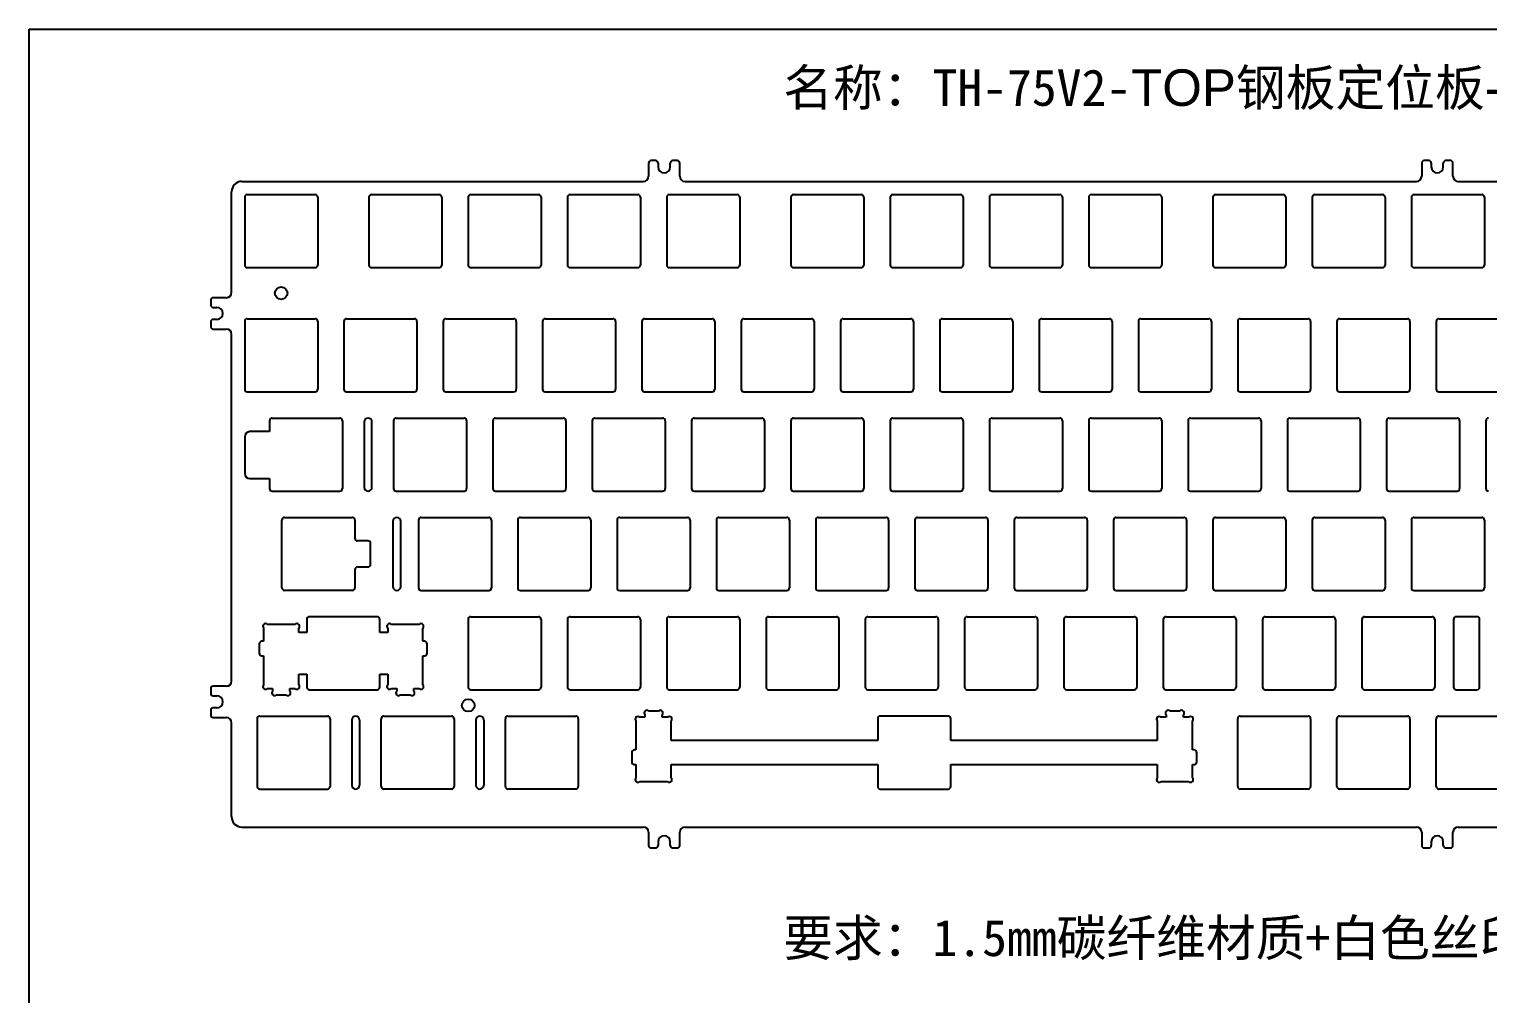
# Model space of a CAD drawing. Header units: millimetres. Extents: x 2210 to 4733, y 577 to 1929.
# Drawn here: x 3379.9 to 3659.7, y 1732.9 to 1917.9 of the extents above; entities that cross this region are included whole.
import ezdxf

# ---------------------------------------------------------------- set-up
doc = ezdxf.new("R2010")
doc.units = ezdxf.units.MM
doc.styles.get("Standard").update_dxf_attribs({"font": 'arial.ttf'})

msp = doc.modelspace()

# ---------------------------------------------------------------- linework, layer by layer
at = {"color": 7, "linetype": 'Continuous', "lineweight": 25}
for p, q in [((3498.673, 1892.198), (3498.673, 1889.698)), ((3500.023, 1892.698), (3499.173, 1892.698)), ((3500.523, 1892.198), (3500.523, 1891.498)), ((3502.823, 1891.498), (3502.823, 1892.198)), ((3504.173, 1892.698), (3503.323, 1892.698)), ((3504.673, 1889.698), (3504.673, 1892.198)), ((3646.998, 1892.198), (3646.998, 1889.698)), ((3648.348, 1892.698), (3647.498, 1892.698)), ((3648.848, 1892.198), (3648.848, 1891.498)), ((3651.148, 1891.498), (3651.148, 1892.198)), ((3652.498, 1892.698), (3651.648, 1892.698)), ((3652.998, 1889.698), (3652.998, 1892.198)), ((3418.673, 1867.398), (3418.673, 1886.698)), ((3420.673, 1888.698), (3497.673, 1888.698)), ((3421.698, 1886.173), (3434.698, 1886.173)), ((3445.511, 1886.173), (3458.511, 1886.173)), ((3464.561, 1886.173), (3477.561, 1886.173)), ((3483.611, 1886.173), (3496.611, 1886.173)), ((3502.661, 1886.173), (3515.661, 1886.173)), ((3505.673, 1888.698), (3645.998, 1888.698)), ((3526.473, 1886.173), (3539.473, 1886.173)), ((3545.523, 1886.173), (3558.523, 1886.173)), ((3564.573, 1886.173), (3577.573, 1886.173)), ((3583.623, 1886.173), (3596.623, 1886.173)), ((3607.436, 1886.173), (3620.436, 1886.173)), ((3626.486, 1886.173), (3639.486, 1886.173)), ((3645.536, 1886.173), (3658.536, 1886.173)), ((3653.998, 1888.698), (3706.698, 1888.698)), ((3421.198, 1885.673), (3421.198, 1872.673)), ((3435.198, 1885.673), (3435.198, 1872.673)), ((3445.011, 1885.673), (3445.011, 1872.673)), ((3459.011, 1885.673), (3459.011, 1872.673)), ((3464.061, 1885.673), (3464.061, 1872.673)), ((3478.061, 1885.673), (3478.061, 1872.673)), ((3483.111, 1885.673), (3483.111, 1872.673)), ((3497.111, 1885.673), (3497.111, 1872.673)), ((3502.161, 1885.673), (3502.161, 1872.673)), ((3516.161, 1885.673), (3516.161, 1872.673)), ((3525.973, 1885.673), (3525.973, 1872.673)), ((3539.973, 1885.673), (3539.973, 1872.673)), ((3545.023, 1885.673), (3545.023, 1872.673)), ((3559.023, 1885.673), (3559.023, 1872.673)), ((3564.073, 1885.673), (3564.073, 1872.673)), ((3578.073, 1885.673), (3578.073, 1872.673)), ((3583.123, 1885.673), (3583.123, 1872.673)), ((3597.123, 1885.673), (3597.123, 1872.673)), ((3606.936, 1885.673), (3606.936, 1872.673)), ((3620.936, 1885.673), (3620.936, 1872.673)), ((3625.986, 1885.673), (3625.986, 1872.673)), ((3639.986, 1885.673), (3639.986, 1872.673)), ((3645.036, 1885.673), (3645.036, 1872.673)), ((3659.036, 1885.673), (3659.036, 1872.673)), ((3421.698, 1872.173), (3434.698, 1872.173)), ((3445.511, 1872.173), (3458.511, 1872.173)), ((3464.561, 1872.173), (3477.561, 1872.173)), ((3483.611, 1872.173), (3496.611, 1872.173)), ((3502.661, 1872.173), (3515.661, 1872.173)), ((3526.473, 1872.173), (3539.473, 1872.173)), ((3545.523, 1872.173), (3558.523, 1872.173)), ((3564.573, 1872.173), (3577.573, 1872.173)), ((3583.623, 1872.173), (3596.623, 1872.173)), ((3607.436, 1872.173), (3620.436, 1872.173)), ((3626.486, 1872.173), (3639.486, 1872.173)), ((3645.536, 1872.173), (3658.536, 1872.173)), ((3414.673, 1865.898), (3414.673, 1865.048)), ((3417.673, 1866.398), (3415.173, 1866.398)), ((3415.173, 1864.548), (3415.873, 1864.548)), ((3414.673, 1861.748), (3414.673, 1860.898)), ((3415.873, 1862.248), (3415.173, 1862.248)), ((3421.198, 1861.861), (3421.198, 1848.861)), ((3421.698, 1862.361), (3434.698, 1862.361)), ((3435.198, 1861.861), (3435.198, 1848.861)), ((3440.248, 1861.861), (3440.248, 1848.861)), ((3440.748, 1862.361), (3453.748, 1862.361)), ((3454.248, 1861.861), (3454.248, 1848.861)), ((3459.298, 1861.861), (3459.298, 1848.861)), ((3459.798, 1862.361), (3472.798, 1862.361)), ((3473.298, 1861.861), (3473.298, 1848.861)), ((3478.348, 1861.861), (3478.348, 1848.861)), ((3478.848, 1862.361), (3491.848, 1862.361)), ((3492.348, 1861.861), (3492.348, 1848.861)), ((3497.398, 1861.861), (3497.398, 1848.861)), ((3497.898, 1862.361), (3510.898, 1862.361)), ((3511.398, 1861.861), (3511.398, 1848.861)), ((3516.448, 1861.861), (3516.448, 1848.861)), ((3516.948, 1862.361), (3529.948, 1862.361)), ((3530.448, 1861.861), (3530.448, 1848.861)), ((3535.498, 1861.861), (3535.498, 1848.861)), ((3535.998, 1862.361), (3548.998, 1862.361)), ((3549.498, 1861.861), (3549.498, 1848.861)), ((3554.548, 1861.861), (3554.548, 1848.861)), ((3555.048, 1862.361), (3568.048, 1862.361)), ((3568.548, 1861.861), (3568.548, 1848.861)), ((3573.598, 1861.861), (3573.598, 1848.861)), ((3574.098, 1862.361), (3587.098, 1862.361)), ((3587.598, 1861.861), (3587.598, 1848.861)), ((3592.648, 1861.861), (3592.648, 1848.861)), ((3593.148, 1862.361), (3606.148, 1862.361)), ((3606.648, 1861.861), (3606.648, 1848.861)), ((3611.698, 1861.861), (3611.698, 1848.861)), ((3612.198, 1862.361), (3625.198, 1862.361)), ((3625.698, 1861.861), (3625.698, 1848.861)), ((3630.748, 1861.861), (3630.748, 1848.861)), ((3631.248, 1862.361), (3644.248, 1862.361)), ((3644.748, 1861.861), (3644.748, 1848.861)), ((3649.798, 1861.861), (3649.798, 1848.861)), ((3650.298, 1862.361), (3663.298, 1862.361)), ((3415.173, 1860.398), (3417.673, 1860.398)), ((3418.673, 1792.893), (3418.673, 1859.398)), ((3421.698, 1848.361), (3434.698, 1848.361)), ((3440.748, 1848.361), (3453.748, 1848.361)), ((3459.798, 1848.361), (3472.798, 1848.361)), ((3478.848, 1848.361), (3491.848, 1848.361)), ((3497.898, 1848.361), (3510.898, 1848.361)), ((3516.948, 1848.361), (3529.948, 1848.361)), ((3535.998, 1848.361), (3548.998, 1848.361)), ((3555.048, 1848.361), (3568.048, 1848.361)), ((3574.098, 1848.361), (3587.098, 1848.361)), ((3593.148, 1848.361), (3606.148, 1848.361)), ((3612.198, 1848.361), (3625.198, 1848.361)), ((3631.248, 1848.361), (3644.248, 1848.361)), ((3650.298, 1848.361), (3663.298, 1848.361)), ((3425.961, 1842.811), (3425.961, 1840.711)), ((3426.461, 1843.311), (3439.461, 1843.311)), ((3439.961, 1842.811), (3439.961, 1829.811)), ((3444.117, 1842.561), (3444.117, 1830.061)), ((3445.617, 1830.061), (3445.617, 1842.561)), ((3449.773, 1842.811), (3449.773, 1829.811)), ((3450.273, 1843.311), (3463.273, 1843.311)), ((3463.773, 1842.811), (3463.773, 1829.811)), ((3468.823, 1842.811), (3468.823, 1829.811)), ((3469.323, 1843.311), (3482.323, 1843.311)), ((3482.823, 1842.811), (3482.823, 1829.811)), ((3487.873, 1842.811), (3487.873, 1829.811)), ((3488.373, 1843.311), (3501.373, 1843.311)), ((3501.873, 1842.811), (3501.873, 1829.811)), ((3506.923, 1842.811), (3506.923, 1829.811)), ((3507.423, 1843.311), (3520.423, 1843.311)), ((3520.923, 1842.811), (3520.923, 1829.811)), ((3525.973, 1842.811), (3525.973, 1829.811)), ((3526.473, 1843.311), (3539.473, 1843.311)), ((3539.973, 1842.811), (3539.973, 1829.811)), ((3545.023, 1842.811), (3545.023, 1829.811)), ((3545.523, 1843.311), (3558.523, 1843.311)), ((3559.023, 1842.811), (3559.023, 1829.811)), ((3564.073, 1842.811), (3564.073, 1829.811)), ((3564.573, 1843.311), (3577.573, 1843.311)), ((3578.073, 1842.811), (3578.073, 1829.811)), ((3583.123, 1842.811), (3583.123, 1829.811)), ((3583.623, 1843.311), (3596.623, 1843.311)), ((3597.123, 1842.811), (3597.123, 1829.811)), ((3602.173, 1842.811), (3602.173, 1829.811)), ((3602.673, 1843.311), (3615.673, 1843.311)), ((3616.173, 1842.811), (3616.173, 1829.811)), ((3621.223, 1842.811), (3621.223, 1829.811)), ((3621.723, 1843.311), (3634.723, 1843.311)), ((3635.223, 1842.811), (3635.223, 1829.811)), ((3640.273, 1842.811), (3640.273, 1829.811)), ((3640.773, 1843.311), (3653.773, 1843.311)), ((3654.273, 1842.811), (3654.273, 1829.811)), ((3659.323, 1842.811), (3659.323, 1829.811)), ((3421.198, 1839.711), (3421.198, 1832.711)), ((3425.961, 1840.711), (3422.198, 1840.711)), ((3422.198, 1831.711), (3425.961, 1831.711)), ((3425.961, 1831.711), (3425.961, 1829.811)), ((3426.461, 1829.311), (3439.461, 1829.311)), ((3450.273, 1829.311), (3463.273, 1829.311)), ((3469.323, 1829.311), (3482.323, 1829.311)), ((3488.373, 1829.311), (3501.373, 1829.311)), ((3507.423, 1829.311), (3520.423, 1829.311)), ((3526.473, 1829.311), (3539.473, 1829.311)), ((3545.523, 1829.311), (3558.523, 1829.311)), ((3564.573, 1829.311), (3577.573, 1829.311)), ((3583.623, 1829.311), (3596.623, 1829.311)), ((3602.673, 1829.311), (3615.673, 1829.311)), ((3621.723, 1829.311), (3634.723, 1829.311)), ((3640.773, 1829.311), (3653.773, 1829.311)), ((3428.34, 1810.762), (3428.34, 1823.761)), ((3428.84, 1824.261), (3441.841, 1824.261)), ((3442.341, 1823.761), (3442.341, 1820.261)), ((3449.636, 1823.511), (3449.636, 1811.011)), ((3451.136, 1811.011), (3451.136, 1823.511)), ((3454.536, 1823.761), (3454.536, 1810.761)), ((3455.036, 1824.261), (3468.036, 1824.261)), ((3468.536, 1823.761), (3468.536, 1810.761)), ((3473.586, 1823.761), (3473.586, 1810.761)), ((3474.086, 1824.261), (3487.086, 1824.261)), ((3487.586, 1823.761), (3487.586, 1810.761)), ((3492.636, 1823.761), (3492.636, 1810.761)), ((3493.136, 1824.261), (3506.136, 1824.261)), ((3506.636, 1823.761), (3506.636, 1810.761)), ((3511.686, 1823.761), (3511.686, 1810.761)), ((3512.186, 1824.261), (3525.186, 1824.261)), ((3525.686, 1823.761), (3525.686, 1810.761)), ((3530.736, 1823.761), (3530.736, 1810.761)), ((3531.236, 1824.261), (3544.236, 1824.261)), ((3544.736, 1823.761), (3544.736, 1810.761)), ((3549.786, 1823.761), (3549.786, 1810.761)), ((3550.286, 1824.261), (3563.286, 1824.261)), ((3563.786, 1823.761), (3563.786, 1810.761)), ((3568.836, 1823.761), (3568.836, 1810.761)), ((3569.336, 1824.261), (3582.336, 1824.261)), ((3582.836, 1823.761), (3582.836, 1810.761)), ((3587.886, 1823.761), (3587.886, 1810.761)), ((3588.386, 1824.261), (3601.386, 1824.261)), ((3601.886, 1823.761), (3601.886, 1810.761)), ((3606.936, 1823.761), (3606.936, 1810.761)), ((3607.436, 1824.261), (3620.436, 1824.261)), ((3620.936, 1823.761), (3620.936, 1810.761)), ((3625.986, 1823.761), (3625.986, 1810.761)), ((3626.486, 1824.261), (3639.486, 1824.261)), ((3639.986, 1823.761), (3639.986, 1810.761)), ((3645.036, 1823.761), (3645.036, 1810.761)), ((3645.536, 1824.261), (3658.536, 1824.261)), ((3659.036, 1823.761), (3659.036, 1810.761)), ((3444.841, 1819.761), (3442.841, 1819.761)), ((3445.341, 1815.261), (3445.341, 1819.261)), ((3442.341, 1814.261), (3442.341, 1810.762)), ((3442.841, 1814.761), (3444.841, 1814.761)), ((3441.841, 1810.262), (3428.84, 1810.262)), ((3455.036, 1810.261), (3468.036, 1810.261)), ((3474.086, 1810.261), (3487.086, 1810.261)), ((3493.136, 1810.261), (3506.136, 1810.261)), ((3512.186, 1810.261), (3525.186, 1810.261)), ((3531.236, 1810.261), (3544.236, 1810.261)), ((3550.286, 1810.261), (3563.286, 1810.261)), ((3569.336, 1810.261), (3582.336, 1810.261)), ((3588.386, 1810.261), (3601.386, 1810.261)), ((3607.436, 1810.261), (3620.436, 1810.261)), ((3626.486, 1810.261), (3639.486, 1810.261)), ((3645.536, 1810.261), (3658.536, 1810.261)), ((3446.604, 1805.211), (3433.604, 1805.211)), ((3464.561, 1805.211), (3477.561, 1805.211)), ((3483.611, 1805.211), (3496.611, 1805.211)), ((3502.661, 1805.211), (3515.661, 1805.211)), ((3521.711, 1805.211), (3534.711, 1805.211)), ((3540.761, 1805.211), (3553.761, 1805.211)), ((3559.811, 1805.211), (3572.811, 1805.211)), ((3578.861, 1805.211), (3591.861, 1805.211)), ((3597.911, 1805.211), (3610.911, 1805.211)), ((3616.961, 1805.211), (3629.961, 1805.211)), ((3636.011, 1805.211), (3649.011, 1805.211)), ((3657.607, 1805.211), (3653.607, 1805.211)), ((3424.829, 1803.742), (3424.829, 1803.742)), ((3424.829, 1803.742), (3424.829, 1803.742)), ((3424.829, 1803.035), (3424.829, 1800.512)), ((3430.871, 1803.742), (3425.537, 1803.742)), ((3431.579, 1803.742), (3431.578, 1803.742)), ((3431.579, 1803.742), (3431.579, 1803.742)), ((3431.579, 1802.211), (3431.579, 1803.035)), ((3433.104, 1802.211), (3431.579, 1802.211)), ((3433.104, 1804.711), (3433.104, 1802.211)), ((3447.104, 1802.211), (3447.104, 1804.711)), ((3448.629, 1802.211), (3447.104, 1802.211)), ((3448.63, 1803.742), (3448.629, 1803.742)), ((3448.629, 1803.742), (3448.629, 1803.742)), ((3448.629, 1803.035), (3448.629, 1802.211)), ((3454.671, 1803.742), (3449.337, 1803.742)), ((3455.379, 1803.742), (3455.379, 1803.742)), ((3455.379, 1803.742), (3455.379, 1803.742)), ((3455.379, 1800.512), (3455.379, 1803.035)), ((3464.061, 1804.711), (3464.061, 1791.711)), ((3478.061, 1804.711), (3478.061, 1791.711)), ((3483.111, 1804.711), (3483.111, 1791.711)), ((3497.111, 1804.711), (3497.111, 1791.711)), ((3502.161, 1804.711), (3502.161, 1791.711)), ((3516.161, 1804.711), (3516.161, 1791.711)), ((3521.211, 1804.711), (3521.211, 1791.711)), ((3535.211, 1804.711), (3535.211, 1791.711)), ((3540.261, 1804.711), (3540.261, 1791.711)), ((3554.261, 1804.711), (3554.261, 1791.711)), ((3559.311, 1804.711), (3559.311, 1791.711)), ((3573.311, 1804.711), (3573.311, 1791.711)), ((3578.361, 1804.711), (3578.361, 1791.711)), ((3592.361, 1804.711), (3592.361, 1791.711)), ((3597.411, 1804.711), (3597.411, 1791.711)), ((3611.411, 1804.711), (3611.411, 1791.711)), ((3616.461, 1804.711), (3616.461, 1791.711)), ((3630.461, 1804.711), (3630.461, 1791.711)), ((3635.511, 1804.711), (3635.511, 1791.711)), ((3649.511, 1804.711), (3649.511, 1791.711)), ((3653.107, 1804.711), (3653.107, 1791.711)), ((3658.107, 1791.711), (3658.107, 1804.711)), ((3424.004, 1800.012), (3424.004, 1798.212)), ((3424.829, 1800.512), (3424.504, 1800.512)), ((3455.704, 1800.512), (3455.379, 1800.512)), ((3456.204, 1798.212), (3456.204, 1800.012)), ((3424.504, 1797.712), (3424.829, 1797.712)), ((3424.829, 1797.712), (3424.829, 1792.149)), ((3455.379, 1792.149), (3455.379, 1797.712)), ((3455.379, 1797.712), (3455.704, 1797.712)), ((3431.579, 1792.149), (3431.579, 1794.212)), ((3431.579, 1794.212), (3433.104, 1794.212)), ((3433.104, 1794.212), (3433.104, 1791.712)), ((3447.104, 1791.712), (3447.104, 1794.212)), ((3447.104, 1794.212), (3448.629, 1794.212)), ((3448.629, 1794.212), (3448.629, 1792.149)), ((3414.673, 1791.393), (3414.673, 1790.543)), ((3417.673, 1791.893), (3415.173, 1791.893)), ((3424.829, 1791.442), (3424.829, 1791.442)), ((3424.829, 1791.442), (3424.829, 1791.442)), ((3425.537, 1791.442), (3426.554, 1791.442)), ((3426.554, 1791.442), (3426.554, 1790.949)), ((3429.853, 1790.949), (3429.853, 1791.442)), ((3429.853, 1791.442), (3430.871, 1791.442)), ((3431.578, 1791.442), (3431.579, 1791.442)), ((3431.579, 1791.442), (3431.579, 1791.442)), ((3433.604, 1791.212), (3446.604, 1791.212)), ((3448.629, 1791.442), (3448.629, 1791.442)), ((3448.629, 1791.442), (3448.63, 1791.442)), ((3449.337, 1791.442), (3450.353, 1791.442)), ((3450.353, 1791.442), (3450.353, 1790.947)), ((3453.654, 1790.949), (3453.654, 1791.442)), ((3453.654, 1791.442), (3454.671, 1791.442)), ((3455.379, 1791.442), (3455.379, 1791.442)), ((3455.379, 1791.442), (3455.379, 1791.442)), ((3464.561, 1791.211), (3477.561, 1791.211)), ((3483.611, 1791.211), (3496.611, 1791.211)), ((3502.661, 1791.211), (3515.661, 1791.211)), ((3521.711, 1791.211), (3534.711, 1791.211)), ((3540.761, 1791.211), (3553.761, 1791.211)), ((3559.811, 1791.211), (3572.811, 1791.211)), ((3578.861, 1791.211), (3591.861, 1791.211)), ((3597.911, 1791.211), (3610.911, 1791.211)), ((3616.961, 1791.211), (3629.961, 1791.211)), ((3636.011, 1791.211), (3649.011, 1791.211)), ((3653.607, 1791.211), (3657.607, 1791.211)), ((3415.173, 1790.043), (3415.873, 1790.043)), ((3426.554, 1790.242), (3426.554, 1790.241)), ((3426.554, 1790.241), (3426.555, 1790.241)), ((3427.261, 1790.241), (3429.146, 1790.241)), ((3429.853, 1790.241), (3429.853, 1790.242)), ((3429.853, 1790.241), (3429.853, 1790.241)), ((3450.353, 1790.243), (3450.353, 1790.241)), ((3450.353, 1790.241), (3450.355, 1790.241)), ((3451.062, 1790.241), (3452.946, 1790.241)), ((3453.653, 1790.241), (3453.654, 1790.241)), ((3453.654, 1790.241), (3453.654, 1790.242)), ((3414.673, 1787.243), (3414.673, 1786.393)), ((3415.873, 1787.743), (3415.173, 1787.743)), ((3415.173, 1785.893), (3417.673, 1785.893)), ((3423.579, 1785.661), (3423.579, 1772.661)), ((3424.079, 1786.161), (3437.079, 1786.161)), ((3437.579, 1785.661), (3437.579, 1772.661)), ((3441.735, 1785.411), (3441.735, 1772.912)), ((3443.235, 1785.411), (3443.235, 1772.912)), ((3447.39, 1772.662), (3447.39, 1785.661)), ((3447.89, 1786.161), (3460.891, 1786.161)), ((3461.391, 1785.661), (3461.391, 1772.662)), ((3465.548, 1785.411), (3465.548, 1772.912)), ((3467.048, 1785.411), (3467.048, 1772.912)), ((3471.204, 1772.662), (3471.204, 1785.661)), ((3471.704, 1786.161), (3484.704, 1786.161)), ((3485.204, 1785.661), (3485.204, 1772.662)), ((3497.99, 1785.931), (3496.972, 1785.931)), ((3497.99, 1786.424), (3497.99, 1785.931)), ((3500.584, 1787.131), (3498.697, 1787.131)), ((3501.291, 1785.931), (3501.291, 1786.424)), ((3502.309, 1785.931), (3501.291, 1785.931)), ((3542.64, 1785.661), (3542.64, 1781.462)), ((3556.141, 1786.161), (3543.14, 1786.161)), ((3556.641, 1781.462), (3556.641, 1785.661)), ((3597.991, 1785.931), (3596.972, 1785.931)), ((3597.991, 1786.424), (3597.991, 1785.931)), ((3600.584, 1787.131), (3598.698, 1787.131)), ((3601.291, 1785.931), (3601.291, 1786.424)), ((3602.309, 1785.931), (3601.291, 1785.931)), ((3611.698, 1772.662), (3611.698, 1785.661)), ((3612.198, 1786.161), (3625.197, 1786.161)), ((3625.697, 1785.661), (3625.697, 1772.662)), ((3630.748, 1772.662), (3630.748, 1785.661)), ((3631.248, 1786.161), (3644.247, 1786.161)), ((3644.747, 1785.661), (3644.747, 1772.662)), ((3649.798, 1772.662), (3649.798, 1785.661)), ((3650.298, 1786.161), (3663.297, 1786.161)), ((3418.673, 1766.873), (3418.673, 1784.893)), ((3496.265, 1785.224), (3496.265, 1779.661)), ((3503.016, 1781.462), (3503.016, 1785.224)), ((3596.265, 1785.224), (3596.265, 1781.462)), ((3603.016, 1779.661), (3603.016, 1785.224)), ((3542.64, 1781.462), (3503.016, 1781.462)), ((3596.265, 1781.462), (3556.641, 1781.462)), ((3495.441, 1779.131), (3495.441, 1777.391)), ((3496.265, 1779.661), (3495.971, 1779.661)), ((3603.31, 1779.661), (3603.016, 1779.661)), ((3603.84, 1777.391), (3603.84, 1779.131)), ((3495.971, 1776.861), (3496.265, 1776.861)), ((3496.265, 1776.861), (3496.265, 1774.338)), ((3503.016, 1774.338), (3503.016, 1776.861)), ((3503.016, 1776.861), (3542.64, 1776.861)), ((3542.64, 1776.861), (3542.64, 1772.662)), ((3556.641, 1776.861), (3596.265, 1776.861)), ((3556.641, 1772.662), (3556.641, 1776.861)), ((3596.265, 1776.861), (3596.265, 1774.338)), ((3603.016, 1774.338), (3603.016, 1776.861)), ((3603.016, 1776.861), (3603.31, 1776.861)), ((3424.079, 1772.161), (3437.079, 1772.161)), ((3460.891, 1772.162), (3447.89, 1772.162)), ((3484.704, 1772.162), (3471.704, 1772.162)), ((3496.972, 1773.631), (3502.309, 1773.631)), ((3543.14, 1772.162), (3556.141, 1772.162)), ((3596.972, 1773.631), (3602.309, 1773.631)), ((3625.197, 1772.162), (3612.198, 1772.162)), ((3644.247, 1772.162), (3631.248, 1772.162)), ((3663.297, 1772.162), (3650.298, 1772.162)), ((3420.673, 1764.873), (3497.673, 1764.873)), ((3498.673, 1763.873), (3498.673, 1761.373)), ((3504.673, 1761.373), (3504.673, 1763.873)), ((3505.673, 1764.873), (3645.998, 1764.873)), ((3646.998, 1763.873), (3646.998, 1761.373)), ((3652.998, 1761.373), (3652.998, 1763.873)), ((3653.998, 1764.873), (3730.998, 1764.873)), ((3499.173, 1760.873), (3500.023, 1760.873)), ((3500.523, 1762.073), (3500.523, 1761.373)), ((3502.823, 1761.373), (3502.823, 1762.073)), ((3503.323, 1760.873), (3504.173, 1760.873)), ((3647.498, 1760.873), (3648.348, 1760.873)), ((3648.848, 1762.073), (3648.848, 1761.373)), ((3651.148, 1761.373), (3651.148, 1762.073)), ((3651.648, 1760.873), (3652.498, 1760.873))]:
    msp.add_line(p, q, dxfattribs=at)
at = {"color": 1}
msp.add_lwpolyline([(3379.851, 1917.901), (3813.4, 1917.901), (3813.4, 1550.305), (3379.851, 1550.305)], close=True, dxfattribs=at)
at = {"color": 7, "linetype": 'Continuous', "lineweight": 25}
for centre in [(3428.198, 1867.267), (3464.083, 1788.214)]:
    msp.add_circle(centre, 1.2, dxfattribs=at)
for centre, radius, start, end in [((3499.173, 1892.198), 0.5, 90, 180), ((3500.023, 1892.198), 0.5, 0, 90), ((3503.323, 1892.198), 0.5, 90, 180), ((3504.173, 1892.198), 0.5, 0, 90), ((3647.498, 1892.198), 0.5, 90, 180), ((3648.348, 1892.198), 0.5, 0, 90), ((3651.648, 1892.198), 0.5, 90, 180), ((3652.498, 1892.198), 0.5, 0, 90), ((3497.673, 1889.698), 1, 270, 0), ((3501.673, 1891.498), 1.15, 180, 0), ((3505.673, 1889.698), 1, 180, 270), ((3645.998, 1889.698), 1, 270, 0), ((3649.998, 1891.498), 1.15, 180, 0), ((3653.998, 1889.698), 1, 180, 270), ((3420.673, 1886.698), 2, 90, 180), ((3421.698, 1885.673), 0.5, 90, 180), ((3434.698, 1885.673), 0.5, 0, 90), ((3445.511, 1885.673), 0.5, 90, 180), ((3458.511, 1885.673), 0.5, 0, 90), ((3464.561, 1885.673), 0.5, 90, 180), ((3477.561, 1885.673), 0.5, 0, 90), ((3483.611, 1885.673), 0.5, 90, 180), ((3496.611, 1885.673), 0.5, 0, 90), ((3502.661, 1885.673), 0.5, 90, 180), ((3515.661, 1885.673), 0.5, 0, 90), ((3526.473, 1885.673), 0.5, 90, 180), ((3539.473, 1885.673), 0.5, 0, 90), ((3545.523, 1885.673), 0.5, 90, 180), ((3558.523, 1885.673), 0.5, 0, 90), ((3564.573, 1885.673), 0.5, 90, 180), ((3577.573, 1885.673), 0.5, 0, 90), ((3583.623, 1885.673), 0.5, 90, 180), ((3596.623, 1885.673), 0.5, 0, 90), ((3607.436, 1885.673), 0.5, 90, 180), ((3620.436, 1885.673), 0.5, 0, 90), ((3626.486, 1885.673), 0.5, 90, 180), ((3639.486, 1885.673), 0.5, 0, 90), ((3645.536, 1885.673), 0.5, 90, 180), ((3658.536, 1885.673), 0.5, 0, 90), ((3421.698, 1872.673), 0.5, 180, 270), ((3434.698, 1872.673), 0.5, 270, 0), ((3445.511, 1872.673), 0.5, 180, 270), ((3458.511, 1872.673), 0.5, 270, 0), ((3464.561, 1872.673), 0.5, 180, 270), ((3477.561, 1872.673), 0.5, 270, 0), ((3483.611, 1872.673), 0.5, 180, 270), ((3496.611, 1872.673), 0.5, 270, 0), ((3502.661, 1872.673), 0.5, 180, 270), ((3515.661, 1872.673), 0.5, 270, 0), ((3526.473, 1872.673), 0.5, 180, 270), ((3539.473, 1872.673), 0.5, 270, 0), ((3545.523, 1872.673), 0.5, 180, 270), ((3558.523, 1872.673), 0.5, 270, 0), ((3564.573, 1872.673), 0.5, 180, 270), ((3577.573, 1872.673), 0.5, 270, 0), ((3583.623, 1872.673), 0.5, 180, 270), ((3596.623, 1872.673), 0.5, 270, 0), ((3607.436, 1872.673), 0.5, 180, 270), ((3620.436, 1872.673), 0.5, 270, 0), ((3626.486, 1872.673), 0.5, 180, 270), ((3639.486, 1872.673), 0.5, 270, 0), ((3645.536, 1872.673), 0.5, 180, 270), ((3658.536, 1872.673), 0.5, 270, 0), ((3417.673, 1867.398), 1, 270, 0), ((3415.173, 1865.898), 0.5, 90, 180), ((3415.173, 1865.048), 0.5, 180, 270), ((3415.873, 1863.398), 1.15, 270, 90), ((3415.173, 1861.748), 0.5, 90, 180), ((3421.698, 1861.861), 0.5, 90, 180), ((3434.698, 1861.861), 0.5, 0, 90), ((3440.748, 1861.861), 0.5, 90, 180), ((3453.748, 1861.861), 0.5, 0, 90), ((3459.798, 1861.861), 0.5, 90, 180), ((3472.798, 1861.861), 0.5, 0, 90), ((3478.848, 1861.861), 0.5, 90, 180), ((3491.848, 1861.861), 0.5, 0, 90), ((3497.898, 1861.861), 0.5, 90, 180), ((3510.898, 1861.861), 0.5, 0, 90), ((3516.948, 1861.861), 0.5, 90, 180), ((3529.948, 1861.861), 0.5, 0, 90), ((3535.998, 1861.861), 0.5, 90, 180), ((3548.998, 1861.861), 0.5, 0, 90), ((3555.048, 1861.861), 0.5, 90, 180), ((3568.048, 1861.861), 0.5, 0, 90), ((3574.098, 1861.861), 0.5, 90, 180), ((3587.098, 1861.861), 0.5, 0, 90), ((3593.148, 1861.861), 0.5, 90, 180), ((3606.148, 1861.861), 0.5, 0, 90), ((3612.198, 1861.861), 0.5, 90, 180), ((3625.198, 1861.861), 0.5, 0, 90), ((3631.248, 1861.861), 0.5, 90, 180), ((3644.248, 1861.861), 0.5, 0, 90), ((3650.298, 1861.861), 0.5, 90, 180), ((3415.173, 1860.898), 0.5, 180, 270), ((3417.673, 1859.398), 1, 0, 90), ((3421.698, 1848.861), 0.5, 180, 270), ((3434.698, 1848.861), 0.5, 270, 0), ((3440.748, 1848.861), 0.5, 180, 270), ((3453.748, 1848.861), 0.5, 270, 0), ((3459.798, 1848.861), 0.5, 180, 270), ((3472.798, 1848.861), 0.5, 270, 0), ((3478.848, 1848.861), 0.5, 180, 270), ((3491.848, 1848.861), 0.5, 270, 0), ((3497.898, 1848.861), 0.5, 180, 270), ((3510.898, 1848.861), 0.5, 270, 0), ((3516.948, 1848.861), 0.5, 180, 270), ((3529.948, 1848.861), 0.5, 270, 0), ((3535.998, 1848.861), 0.5, 180, 270), ((3548.998, 1848.861), 0.5, 270, 0), ((3555.048, 1848.861), 0.5, 180, 270), ((3568.048, 1848.861), 0.5, 270, 0), ((3574.098, 1848.861), 0.5, 180, 270), ((3587.098, 1848.861), 0.5, 270, 0), ((3593.148, 1848.861), 0.5, 180, 270), ((3606.148, 1848.861), 0.5, 270, 0), ((3612.198, 1848.861), 0.5, 180, 270), ((3625.198, 1848.861), 0.5, 270, 0), ((3631.248, 1848.861), 0.5, 180, 270), ((3644.248, 1848.861), 0.5, 270, 0), ((3650.298, 1848.861), 0.5, 180, 270), ((3426.461, 1842.811), 0.5, 90, 180), ((3439.461, 1842.811), 0.5, 0, 90), ((3444.867, 1842.561), 0.75, 0, 180), ((3450.273, 1842.811), 0.5, 90, 180), ((3463.273, 1842.811), 0.5, 0, 90), ((3469.323, 1842.811), 0.5, 90, 180), ((3482.323, 1842.811), 0.5, 0, 90), ((3488.373, 1842.811), 0.5, 90, 180), ((3501.373, 1842.811), 0.5, 0, 90), ((3507.423, 1842.811), 0.5, 90, 180), ((3520.423, 1842.811), 0.5, 0, 90), ((3526.473, 1842.811), 0.5, 90, 180), ((3539.473, 1842.811), 0.5, 0, 90), ((3545.523, 1842.811), 0.5, 90, 180), ((3558.523, 1842.811), 0.5, 0, 90), ((3564.573, 1842.811), 0.5, 90, 180), ((3577.573, 1842.811), 0.5, 0, 90), ((3583.623, 1842.811), 0.5, 90, 180), ((3596.623, 1842.811), 0.5, 0, 90), ((3602.673, 1842.811), 0.5, 90, 180), ((3615.673, 1842.811), 0.5, 0, 90), ((3621.723, 1842.811), 0.5, 90, 180), ((3634.723, 1842.811), 0.5, 0, 90), ((3640.773, 1842.811), 0.5, 90, 180), ((3653.773, 1842.811), 0.5, 0, 90), ((3659.823, 1842.811), 0.5, 90, 180), ((3422.198, 1839.711), 1, 90, 180), ((3422.198, 1832.711), 1, 180, 270), ((3426.461, 1829.811), 0.5, 180, 270), ((3439.461, 1829.811), 0.5, 270, 0), ((3444.867, 1830.061), 0.75, 180, 0), ((3450.273, 1829.811), 0.5, 180, 270), ((3463.273, 1829.811), 0.5, 270, 0), ((3469.323, 1829.811), 0.5, 180, 270), ((3482.323, 1829.811), 0.5, 270, 0), ((3488.373, 1829.811), 0.5, 180, 270), ((3501.373, 1829.811), 0.5, 270, 0), ((3507.423, 1829.811), 0.5, 180, 270), ((3520.423, 1829.811), 0.5, 270, 0), ((3526.473, 1829.811), 0.5, 180, 270), ((3539.473, 1829.811), 0.5, 270, 0), ((3545.523, 1829.811), 0.5, 180, 270), ((3558.523, 1829.811), 0.5, 270, 0), ((3564.573, 1829.811), 0.5, 180, 270), ((3577.573, 1829.811), 0.5, 270, 0), ((3583.623, 1829.811), 0.5, 180, 270), ((3596.623, 1829.811), 0.5, 270, 0), ((3602.673, 1829.811), 0.5, 180, 270), ((3615.673, 1829.811), 0.5, 270, 0), ((3621.723, 1829.811), 0.5, 180, 270), ((3634.723, 1829.811), 0.5, 270, 0), ((3640.773, 1829.811), 0.5, 180, 270), ((3653.773, 1829.811), 0.5, 270, 0), ((3659.823, 1829.811), 0.5, 180, 270), ((3428.84, 1823.761), 0.5, 90, 180), ((3441.841, 1823.761), 0.5, 0, 90), ((3450.386, 1823.511), 0.75, 0, 180), ((3455.036, 1823.761), 0.5, 90, 180), ((3468.036, 1823.761), 0.5, 0, 90), ((3474.086, 1823.761), 0.5, 90, 180), ((3487.086, 1823.761), 0.5, 0, 90), ((3493.136, 1823.761), 0.5, 90, 180), ((3506.136, 1823.761), 0.5, 0, 90), ((3512.186, 1823.761), 0.5, 90, 180), ((3525.186, 1823.761), 0.5, 0, 90), ((3531.236, 1823.761), 0.5, 90, 180), ((3544.236, 1823.761), 0.5, 0, 90), ((3550.286, 1823.761), 0.5, 90, 180), ((3563.286, 1823.761), 0.5, 0, 90), ((3569.336, 1823.761), 0.5, 90, 180), ((3582.336, 1823.761), 0.5, 0, 90), ((3588.386, 1823.761), 0.5, 90, 180), ((3601.386, 1823.761), 0.5, 0, 90), ((3607.436, 1823.761), 0.5, 90, 180), ((3620.436, 1823.761), 0.5, 0, 90), ((3626.486, 1823.761), 0.5, 90, 180), ((3639.486, 1823.761), 0.5, 0, 90), ((3645.536, 1823.761), 0.5, 90, 180), ((3658.536, 1823.761), 0.5, 0, 90), ((3442.841, 1820.261), 0.5, 180, 270), ((3444.841, 1819.261), 0.5, 0, 90), ((3442.841, 1814.261), 0.5, 90, 180), ((3444.841, 1815.261), 0.5, 270, 0), ((3428.84, 1810.762), 0.5, 180, 270), ((3441.841, 1810.762), 0.5, 270, 0), ((3450.386, 1811.011), 0.75, 180, 0), ((3455.036, 1810.761), 0.5, 180, 270), ((3468.036, 1810.761), 0.5, 270, 0), ((3474.086, 1810.761), 0.5, 180, 270), ((3487.086, 1810.761), 0.5, 270, 0), ((3493.136, 1810.761), 0.5, 180, 270), ((3506.136, 1810.761), 0.5, 270, 0), ((3512.186, 1810.761), 0.5, 180, 270), ((3525.186, 1810.761), 0.5, 270, 0), ((3531.236, 1810.761), 0.5, 180, 270), ((3544.236, 1810.761), 0.5, 270, 0), ((3550.286, 1810.761), 0.5, 180, 270), ((3563.286, 1810.761), 0.5, 270, 0), ((3569.336, 1810.761), 0.5, 180, 270), ((3582.336, 1810.761), 0.5, 270, 0), ((3588.386, 1810.761), 0.5, 180, 270), ((3601.386, 1810.761), 0.5, 270, 0), ((3607.436, 1810.761), 0.5, 180, 270), ((3620.436, 1810.761), 0.5, 270, 0), ((3626.486, 1810.761), 0.5, 180, 270), ((3639.486, 1810.761), 0.5, 270, 0), ((3645.536, 1810.761), 0.5, 180, 270), ((3658.536, 1810.761), 0.5, 270, 0), ((3433.604, 1804.711), 0.5, 90, 180), ((3446.604, 1804.711), 0.5, 0, 90), ((3464.561, 1804.711), 0.5, 90, 180), ((3477.561, 1804.711), 0.5, 0, 90), ((3483.611, 1804.711), 0.5, 90, 180), ((3496.611, 1804.711), 0.5, 0, 90), ((3502.661, 1804.711), 0.5, 90, 180), ((3515.661, 1804.711), 0.5, 0, 90), ((3521.711, 1804.711), 0.5, 90, 180), ((3534.711, 1804.711), 0.5, 0, 90), ((3540.761, 1804.711), 0.5, 90, 180), ((3553.761, 1804.711), 0.5, 0, 90), ((3559.811, 1804.711), 0.5, 90, 180), ((3572.811, 1804.711), 0.5, 0, 90), ((3578.861, 1804.711), 0.5, 90, 180), ((3591.861, 1804.711), 0.5, 0, 90), ((3597.911, 1804.711), 0.5, 90, 180), ((3610.911, 1804.711), 0.5, 0, 90), ((3616.961, 1804.711), 0.5, 90, 180), ((3629.961, 1804.711), 0.5, 0, 90), ((3636.011, 1804.711), 0.5, 90, 180), ((3649.011, 1804.711), 0.5, 0, 90), ((3653.607, 1804.711), 0.5, 90, 180), ((3657.607, 1804.711), 0.5, 0, 90), ((3425.183, 1803.389), 0.5, 135.04864, 224.95136), ((3425.183, 1803.389), 0.5, 45, 135), ((3431.225, 1803.389), 0.5, 45, 135), ((3431.225, 1803.389), 0.5, 315.04864, 44.95136), ((3448.983, 1803.389), 0.5, 135.04053, 224.95947), ((3448.983, 1803.389), 0.5, 45, 135), ((3455.025, 1803.389), 0.5, 45, 135), ((3455.025, 1803.389), 0.5, 315.04053, 44.95947), ((3424.504, 1800.012), 0.5, 90, 180), ((3455.704, 1800.012), 0.5, 0, 90), ((3424.504, 1798.212), 0.5, 180, 270), ((3455.704, 1798.212), 0.5, 270, 0), ((3415.173, 1791.393), 0.5, 90, 180), ((3417.673, 1792.893), 1, 270, 0), ((3425.183, 1791.795), 0.5, 135.04864, 224.95136), ((3425.183, 1791.795), 0.5, 225, 315), ((3431.225, 1791.795), 0.5, 225, 315), ((3431.225, 1791.795), 0.5, 315.04864, 44.95136), ((3433.604, 1791.712), 0.5, 180, 270), ((3446.604, 1791.712), 0.5, 270, 0), ((3448.983, 1791.795), 0.5, 135.04053, 224.95947), ((3448.983, 1791.795), 0.5, 225, 315), ((3455.025, 1791.795), 0.5, 225, 315), ((3455.025, 1791.795), 0.5, 315.04053, 44.95947), ((3464.561, 1791.711), 0.5, 180, 270), ((3477.561, 1791.711), 0.5, 270, 0), ((3483.611, 1791.711), 0.5, 180, 270), ((3496.611, 1791.711), 0.5, 270, 0), ((3502.661, 1791.711), 0.5, 180, 270), ((3515.661, 1791.711), 0.5, 270, 0), ((3521.711, 1791.711), 0.5, 180, 270), ((3534.711, 1791.711), 0.5, 270, 0), ((3540.761, 1791.711), 0.5, 180, 270), ((3553.761, 1791.711), 0.5, 270, 0), ((3559.811, 1791.711), 0.5, 180, 270), ((3572.811, 1791.711), 0.5, 270, 0), ((3578.861, 1791.711), 0.5, 180, 270), ((3591.861, 1791.711), 0.5, 270, 0), ((3597.911, 1791.711), 0.5, 180, 270), ((3610.911, 1791.711), 0.5, 270, 0), ((3616.961, 1791.711), 0.5, 180, 270), ((3629.961, 1791.711), 0.5, 270, 0), ((3636.011, 1791.711), 0.5, 180, 270), ((3649.011, 1791.711), 0.5, 270, 0), ((3653.607, 1791.711), 0.5, 180, 270), ((3657.607, 1791.711), 0.5, 270, 0), ((3415.173, 1790.543), 0.5, 180, 270), ((3415.873, 1788.893), 1.15, 270, 90), ((3426.908, 1790.595), 0.5, 135.00162, 224.99838), ((3426.908, 1790.595), 0.5, 225.01621, 314.98379), ((3429.5, 1790.595), 0.5, 225.01621, 314.98379), ((3429.5, 1790.595), 0.5, 315, 45), ((3450.708, 1790.595), 0.5, 135.2192, 224.7808), ((3450.708, 1790.595), 0.5, 225.01621, 314.98379), ((3453.3, 1790.595), 0.5, 225.01621, 314.98379), ((3453.3, 1790.595), 0.5, 315.0081, 44.9919), ((3415.173, 1787.243), 0.5, 90, 180), ((3415.173, 1786.393), 0.5, 180, 270), ((3417.673, 1784.893), 1, 0, 90), ((3424.079, 1785.661), 0.5, 90, 180), ((3437.079, 1785.661), 0.5, 0, 90), ((3442.485, 1785.411), 0.75, 90, 180), ((3442.485, 1785.411), 0.75, 0, 90), ((3447.89, 1785.661), 0.5, 90, 180), ((3460.891, 1785.661), 0.5, 0, 90), ((3466.298, 1785.411), 0.75, 90, 180), ((3466.298, 1785.411), 0.75, 0, 90), ((3471.704, 1785.661), 0.5, 90, 180), ((3484.704, 1785.661), 0.5, 0, 90), ((3496.619, 1785.577), 0.5, 45, 225), ((3498.344, 1786.778), 0.5, 45, 225), ((3500.938, 1786.778), 0.5, 315, 135), ((3502.663, 1785.577), 0.5, 315, 135), ((3543.14, 1785.661), 0.5, 90, 180), ((3556.141, 1785.661), 0.5, 0, 90), ((3596.619, 1785.577), 0.5, 45, 225), ((3598.344, 1786.778), 0.5, 45, 225), ((3600.938, 1786.778), 0.5, 315, 135), ((3602.663, 1785.577), 0.5, 315, 135), ((3612.198, 1785.661), 0.5, 90, 180), ((3625.197, 1785.661), 0.5, 0, 90), ((3631.248, 1785.661), 0.5, 90, 180), ((3644.247, 1785.661), 0.5, 0, 90), ((3650.298, 1785.661), 0.5, 90, 180), ((3495.971, 1779.131), 0.53, 90, 180), ((3495.971, 1777.391), 0.53, 180, 270), ((3603.31, 1779.131), 0.53, 0, 90), ((3603.31, 1777.391), 0.53, 270, 0), ((3496.619, 1773.984), 0.5, 135, 315), ((3502.663, 1773.984), 0.5, 225, 45), ((3596.619, 1773.984), 0.5, 135, 315), ((3602.663, 1773.984), 0.5, 225, 45), ((3424.079, 1772.661), 0.5, 180, 270), ((3437.079, 1772.661), 0.5, 270, 0), ((3442.485, 1772.912), 0.75, 180, 270), ((3442.485, 1772.912), 0.75, 270, 0), ((3447.89, 1772.662), 0.5, 180, 270), ((3460.891, 1772.662), 0.5, 270, 0), ((3466.298, 1772.912), 0.75, 180, 270), ((3466.298, 1772.912), 0.75, 270, 0), ((3471.704, 1772.662), 0.5, 180, 270), ((3484.704, 1772.662), 0.5, 270, 0), ((3543.14, 1772.662), 0.5, 179.99943, 270), ((3556.141, 1772.662), 0.5, 270, 0.00057), ((3612.198, 1772.662), 0.5, 180, 270), ((3625.197, 1772.662), 0.5, 270, 0), ((3631.248, 1772.662), 0.5, 180, 270), ((3644.247, 1772.662), 0.5, 270, 0), ((3650.298, 1772.662), 0.5, 180, 270), ((3420.673, 1766.873), 2, 180, 270), ((3497.673, 1763.873), 1, 0, 90), ((3501.673, 1762.073), 1.15, 0, 180), ((3505.673, 1763.873), 1, 90, 180), ((3645.998, 1763.873), 1, 0, 90), ((3649.998, 1762.073), 1.15, 0, 180), ((3653.998, 1763.873), 1, 90, 180), ((3499.173, 1761.373), 0.5, 180, 270), ((3500.023, 1761.373), 0.5, 270, 0), ((3503.323, 1761.373), 0.5, 180, 270), ((3504.173, 1761.373), 0.5, 270, 0), ((3647.498, 1761.373), 0.5, 180, 270), ((3648.348, 1761.373), 0.5, 270, 0), ((3651.648, 1761.373), 0.5, 180, 270), ((3652.498, 1761.373), 0.5, 270, 0)]:
    msp.add_arc(centre, radius, start, end, dxfattribs=at)

# ---------------------------------------------------------------- texts
at = {"insert": (3524.516, 1910.195), "char_height": 7, "attachment_point": 1}
msp.add_mtext_dynamic_manual_height_columns('{\\fSimSun|b0|i0|c134|p2;名称：TH-75V2-}TOP{\\fSimSun|b0|i0|c134|p2;钢板定位板}-{\\fSimSun|b0|i0|c134|p2;碳纤维}', width=184.78946, gutter_width=12.5, heights=[0], dxfattribs=at)
at = {"color": 1, "insert": (3524.511, 1747.125), "char_height": 7, "attachment_point": 1}
msp.add_mtext_dynamic_manual_height_columns('{\\fSimSun|b0|i0|c134|p2;要求：1.5mm碳纤维材质+白色丝印}', width=183.91203, gutter_width=12.5, heights=[0], dxfattribs=at)

doc.saveas('drawing.dxf')
